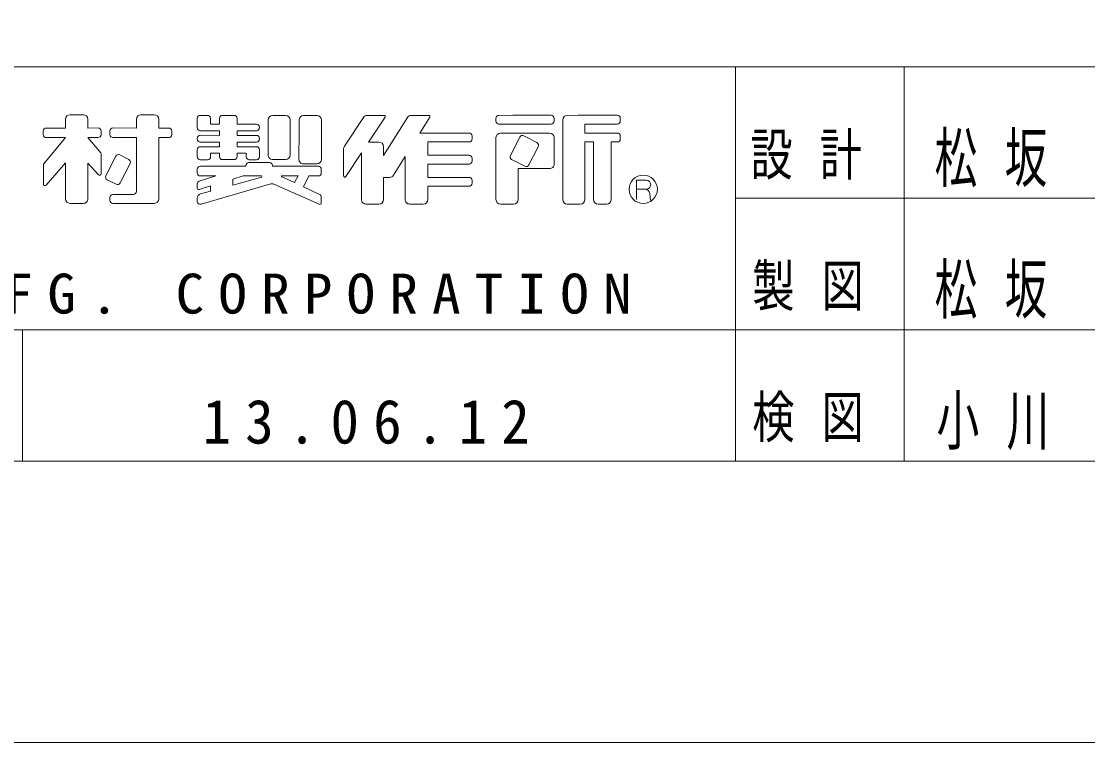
# Model space of a CAD drawing. Units: millimetres on the paper. Extents: x 0 to 420, y -594 to 297.
# Drawn here: x 333.9 to 390.8, y -594 to -555.6 of the extents above; entities that cross this region are included whole.
import ezdxf

# ---------------------------------------------------------------- set-up
doc = ezdxf.new("R2010")
doc.units = ezdxf.units.MM
for name, color, linetype, lineweight in [('0_2', 7, 'Continuous', 13), ('FMT', 7, 'Continuous', 13), ('FMT-TXT', 7, 'Continuous', 13)]:
    doc.layers.add(name, color=color, linetype=linetype, lineweight=lineweight)
doc.styles.add('ＭＳ ゴシック', font='')
doc.styles.get('ＭＳ ゴシック').set_extended_font_data('MS Gothic')

msp = doc.modelspace()

# ---------------------------------------------------------------- linework, layer by layer
at = {"layer": '0_2'}
msp.add_lwpolyline([(0, -297), (420, -297), (420, -594), (0, -594)], close=True, dxfattribs=at)
at = {"layer": 'FMT'}
for p, q in [((28, -558), (403, -558)), ((372, -558), (372, -579)), ((381, -558), (381, -579)), ((372, -565), (392, -565)), ((307, -572), (392, -572)), ((334, -572), (334, -579))]:
    msp.add_line(p, q, dxfattribs=at)
msp.add_lwpolyline([(28, -579), (28, -322), (403, -322), (403, -579)], close=True, dxfattribs=at)
at = {"layer": 'FMT-TXT'}
for p, q in [((336.302, -560.785), (336.301, -561.258)), ((337.251, -560.546), (336.542, -560.546)), ((337.491, -561.258), (337.491, -560.786)), ((340.08, -561.258), (340.08, -560.786)), ((340.32, -560.546), (341.028, -560.546)), ((341.268, -560.785), (341.27, -561.258)), ((343.319, -561.243), (343.319, -560.743)), ((343.479, -560.583), (343.863, -560.583)), ((344.023, -560.742), (344.024, -561.056)), ((344.505, -561.056), (344.505, -560.743)), ((344.665, -560.583), (345.285, -560.583)), ((345.445, -560.742), (345.447, -561.056)), ((347.102, -562.091), (347.102, -560.823)), ((347.342, -560.583), (348.033, -560.583)), ((348.273, -560.823), (348.273, -562.701)), ((348.746, -561.405), (348.746, -560.823)), ((348.986, -560.583), (349.698, -560.583)), ((349.938, -560.823), (349.938, -562.928)), ((352.179, -560.689), (351.161, -562.231)), ((353.276, -560.582), (352.379, -560.582)), ((353.329, -560.681), (352.456, -562.002)), ((353.243, -562.723), (354.519, -560.694)), ((355.664, -560.582), (354.722, -560.582)), ((355.188, -561.526), (355.719, -560.68)), ((359.241, -560.89), (359.241, -560.742)), ((359.401, -560.582), (360.14, -560.581)), ((360.14, -560.581), (362.178, -560.581)), ((362.338, -560.741), (362.338, -560.89)), ((362.797, -565.067), (362.797, -560.822)), ((363.037, -560.582), (363.618, -560.581)), ((363.618, -560.581), (365.704, -560.581)), ((365.864, -560.741), (365.864, -560.891)), ((335.111, -561.418), (335.111, -561.606)), ((336.301, -561.258), (335.271, -561.258)), ((338.033, -561.255), (337.491, -561.258)), ((338.194, -561.605), (338.194, -561.415)), ((338.666, -561.605), (338.666, -561.415)), ((338.827, -561.255), (340.08, -561.258)), ((341.27, -561.258), (341.806, -561.258)), ((341.966, -561.418), (341.966, -561.606)), ((344.505, -561.403), (343.479, -561.403)), ((344.024, -561.056), (344.505, -561.056)), ((344.505, -561.649), (344.505, -561.403)), ((345.447, -561.056), (346.48, -561.056)), ((346.48, -561.403), (345.447, -561.403)), ((345.447, -561.403), (345.447, -561.649)), ((346.64, -561.216), (346.64, -561.243)), ((348.742, -562.927), (348.746, -561.405)), ((362.178, -561.05), (359.401, -561.05)), ((365.704, -561.051), (363.973, -561.053)), ((363.973, -561.053), (363.973, -561.526)), ((336.301, -561.765), (335.139, -563.165)), ((335.271, -561.766), (336.301, -561.765)), ((337.491, -561.765), (338.175, -562.582)), ((337.491, -561.765), (338.034, -561.765)), ((340.08, -561.765), (338.826, -561.765)), ((340.084, -564.638), (340.08, -561.765)), ((341.805, -561.766), (341.27, -561.765)), ((341.27, -561.765), (341.27, -565.03)), ((343.319, -561.842), (343.319, -561.805)), ((343.479, -561.645), (344.505, -561.649)), ((344.505, -562.002), (343.479, -562.002)), ((344.505, -562.254), (344.505, -562.002)), ((345.447, -561.649), (346.48, -561.649)), ((346.48, -562.004), (345.447, -562.006)), ((345.447, -562.006), (345.447, -562.254)), ((346.64, -561.809), (346.64, -561.844)), ((352.456, -562.002), (353.001, -562.002)), ((355.188, -561.526), (357.808, -561.526)), ((357.809, -561.998), (355.605, -562.001)), ((355.605, -562.001), (355.605, -562.705)), ((357.968, -561.686), (357.968, -561.838)), ((359.241, -565.067), (359.241, -561.769)), ((359.481, -561.529), (361.711, -561.528)), ((360.51, -561.742), (360.006, -562.716)), ((360.726, -561.673), (361.425, -562.036)), ((361.711, -561.528), (362.098, -561.528)), ((362.338, -561.768), (362.338, -563.182)), ((363.973, -561.526), (365.704, -561.526)), ((364.444, -561.998), (363.973, -561.998)), ((363.973, -561.998), (363.973, -565.067)), ((364.444, -561.998), (364.444, -565.067)), ((365.704, -561.998), (365.386, -561.998)), ((365.386, -561.998), (365.386, -565.067)), ((365.864, -561.686), (365.864, -561.838)), ((343.319, -562.789), (343.319, -562.414)), ((343.479, -562.254), (344.505, -562.254)), ((345.447, -562.254), (346.48, -562.254)), ((346.64, -562.414), (346.64, -562.789)), ((347.101, -562.701), (347.102, -562.091)), ((351.121, -562.363), (351.121, -563.81)), ((352.081, -562.571), (351.238, -563.846)), ((352.078, -565.066), (352.081, -562.571)), ((353.241, -562.241), (353.243, -562.723)), ((361.494, -562.251), (360.99, -563.225)), ((336.301, -563.107), (335.261, -564.299)), ((336.301, -563.107), (336.301, -565.03)), ((337.491, -563.134), (338.055, -563.749)), ((337.494, -565.03), (337.491, -563.134)), ((338.194, -562.633), (338.194, -563.695)), ((338.454, -563.799), (338.976, -562.759)), ((339.191, -562.688), (339.669, -562.928)), ((339.217, -564.183), (339.74, -563.143)), ((343.871, -562.949), (343.479, -562.949)), ((344.505, -562.599), (344.031, -562.599)), ((344.031, -562.599), (344.031, -562.789)), ((344.506, -562.782), (344.505, -562.599)), ((345.287, -562.941), (344.666, -562.941)), ((345.447, -562.599), (345.447, -562.781)), ((345.928, -562.599), (345.447, -562.599)), ((345.928, -562.79), (345.928, -562.599)), ((346.077, -563.095), (347.173, -563.095)), ((346.48, -562.949), (346.088, -562.949)), ((348.033, -562.941), (347.341, -562.941)), ((353.779, -563.775), (354.403, -562.779)), ((354.403, -565.067), (354.403, -562.779)), ((355.605, -562.705), (357.808, -562.705)), ((357.968, -562.865), (357.968, -563.018)), ((360.074, -562.931), (360.774, -563.294)), ((335.121, -563.216), (335.121, -564.246)), ((343.321, -563.458), (343.321, -563.649)), ((345.917, -563.298), (343.481, -563.298)), ((345.917, -563.298), (345.917, -563.255)), ((347.333, -563.251), (347.334, -563.298)), ((347.334, -563.298), (349.772, -563.298)), ((349.698, -563.168), (348.982, -563.168)), ((349.932, -563.458), (349.932, -563.648)), ((357.808, -563.178), (355.605, -563.179)), ((355.605, -563.179), (355.605, -563.888)), ((362.097, -563.422), (360.421, -563.419)), ((360.421, -563.419), (360.421, -565.067)), ((338.525, -564.014), (339.002, -564.254)), ((343.321, -564.236), (343.321, -564.46)), ((344.314, -563.805), (343.432, -564.084)), ((343.481, -563.809), (344.314, -563.805)), ((343.525, -565.316), (347.242, -564.233)), ((345.217, -563.973), (345.761, -563.805)), ((345.217, -564.297), (346.766, -563.871)), ((345.217, -563.973), (345.217, -564.297)), ((346.744, -563.805), (345.761, -563.805)), ((346.744, -563.805), (346.766, -563.871)), ((347.407, -564.244), (349.819, -565.322)), ((347.828, -563.851), (348.502, -564.168)), ((348.699, -563.805), (347.839, -563.805)), ((348.699, -563.805), (348.502, -564.168)), ((349.267, -563.805), (348.977, -564.391)), ((349.771, -563.808), (349.267, -563.805)), ((353.243, -563.888), (353.575, -563.888)), ((353.243, -563.888), (353.243, -565.067)), ((355.605, -563.888), (357.808, -563.888)), ((357.968, -564.048), (357.968, -564.2)), ((366.738, -564.033), (367.24, -564.033)), ((366.738, -564.033), (366.738, -565.059)), ((338.826, -564.798), (339.924, -564.798)), ((344.036, -564.34), (343.425, -564.536)), ((343.497, -564.77), (344.036, -564.622)), ((344.036, -564.34), (344.036, -564.622)), ((348.977, -564.391), (349.84, -564.797)), ((357.808, -564.36), (355.605, -564.362)), ((355.605, -564.362), (355.605, -565.067)), ((366.738, -564.522), (367.24, -564.522)), ((367.434, -564.742), (367.48, -565.113)), ((336.541, -565.27), (337.254, -565.27)), ((338.666, -565.11), (338.666, -564.958)), ((341.03, -565.27), (338.826, -565.27)), ((343.321, -565.001), (343.321, -565.163)), ((349.932, -564.942), (349.932, -565.249)), ((353.003, -565.307), (352.318, -565.307)), ((355.365, -565.307), (354.643, -565.307)), ((360.181, -565.307), (359.481, -565.307)), ((363.733, -565.307), (363.037, -565.307)), ((365.146, -565.307), (364.684, -565.307))]:
    msp.add_line(p, q, dxfattribs=at)
msp.add_circle((367.088, -564.52), 0.754, dxfattribs=at)
for centre, radius, start, end in [((336.542, -560.786), 0.24, 90, 179.8344), ((337.251, -560.786), 0.24, 0, 90), ((340.32, -560.786), 0.24, 90, 180), ((341.028, -560.786), 0.24, 0.3129, 90), ((343.479, -560.743), 0.16, 90, 180), ((343.863, -560.743), 0.16, 0.2336, 90), ((344.665, -560.743), 0.16, 90, 180), ((345.285, -560.743), 0.16, 0.3336, 90), ((347.342, -560.823), 0.24, 90, 180), ((348.033, -560.823), 0.24, 0, 90), ((348.986, -560.823), 0.24, 90, 180), ((349.698, -560.823), 0.24, 0, 90), ((352.379, -560.822), 0.24, 90, 146.5476), ((353.276, -560.646), 0.064, 326.5476, 90), ((354.722, -560.822), 0.24, 90, 147.8433), ((355.664, -560.646), 0.064, 327.9289, 90), ((359.401, -560.742), 0.16, 90.0529, 180), ((362.178, -560.741), 0.16, 0, 90), ((363.037, -560.822), 0.24, 90.0579, 180), ((365.704, -560.741), 0.16, 0, 90), ((335.271, -561.418), 0.16, 90, 180), ((338.034, -561.415), 0.16, 0, 90.296), ((338.826, -561.415), 0.16, 89.8529, 180), ((341.806, -561.418), 0.16, 0, 90), ((343.479, -561.243), 0.16, 180, 270), ((346.48, -561.216), 0.16, 0, 90), ((346.48, -561.243), 0.16, 270.0181, 0), ((359.401, -560.89), 0.16, 180, 270), ((362.178, -560.89), 0.16, 270, 0), ((365.704, -560.891), 0.16, 270.0932, 0), ((335.271, -561.606), 0.16, 180, 270.0514), ((338.034, -561.605), 0.16, 270, 0), ((338.826, -561.605), 0.16, 180, 270), ((341.806, -561.606), 0.16, 269.912, 0), ((343.479, -561.805), 0.16, 89.8126, 180), ((343.479, -561.842), 0.16, 180, 270), ((346.48, -561.809), 0.16, 0, 90), ((346.48, -561.844), 0.16, 270.0845, 0), ((353.001, -562.242), 0.24, 0.2212, 90), ((357.808, -561.686), 0.16, 0, 90), ((357.808, -561.838), 0.16, 270.0971, 0), ((359.481, -561.769), 0.24, 90.0051, 180), ((360.652, -561.816), 0.16, 62.6201, 152.6201), ((362.098, -561.768), 0.24, 0, 90), ((365.704, -561.686), 0.16, 0, 90), ((365.704, -561.838), 0.16, 270.1157, 0), ((338.114, -562.633), 0.08, 0, 39.9473), ((343.479, -562.414), 0.16, 89.9878, 180), ((346.48, -562.414), 0.16, 0, 90), ((351.361, -562.363), 0.24, 146.5476, 180), ((361.352, -562.178), 0.16, 332.6201, 62.6201), ((339.119, -562.831), 0.16, 63.3014, 153.3014), ((339.597, -563.071), 0.16, 333.3014, 63.3014), ((343.479, -562.789), 0.16, 180, 270), ((343.871, -562.789), 0.16, 270, 0), ((344.666, -562.781), 0.16, 180.2818, 270), ((345.287, -562.781), 0.16, 270, 0), ((346.077, -563.255), 0.16, 90, 180), ((346.088, -562.789), 0.16, 180.1926, 270), ((346.48, -562.789), 0.16, 270, 0), ((347.341, -562.701), 0.24, 179.9549, 270), ((347.173, -563.255), 0.16, 1.1787, 90), ((348.033, -562.701), 0.24, 270, 0), ((348.982, -562.928), 0.24, 179.8812, 270), ((349.698, -562.928), 0.24, 270, 0), ((357.808, -562.865), 0.16, 0, 90), ((357.808, -563.018), 0.16, 270.0137, 0), ((360.148, -562.789), 0.16, 152.6201, 242.6201), ((335.201, -563.216), 0.08, 140.3251, 180), ((338.114, -563.695), 0.08, 222.4969, 0), ((343.481, -563.458), 0.16, 90, 180), ((343.481, -563.649), 0.16, 180, 270.231), ((349.772, -563.648), 0.16, 269.6545, 0), ((349.772, -563.458), 0.16, 0, 90), ((360.847, -563.152), 0.16, 242.6201, 332.6201), ((362.098, -563.182), 0.24, 269.8983, 0), ((335.201, -564.246), 0.08, 180, 318.9004), ((338.597, -563.871), 0.16, 153.3014, 243.3014), ((339.074, -564.111), 0.16, 243.3014, 333.3014), ((343.481, -564.236), 0.16, 107.536, 180), ((347.309, -564.463), 0.24, 65.9275, 106.2508), ((347.839, -563.829), 0.024, 90, 244.8124), ((351.185, -563.81), 0.064, 180, 326.5476), ((353.575, -563.648), 0.24, 270, 327.9289), ((357.808, -564.048), 0.16, 0, 90), ((357.808, -564.2), 0.16, 270.0526, 0), ((367.24, -564.278), 0.245, 270, 90), ((338.826, -564.958), 0.16, 90, 180), ((339.924, -564.638), 0.16, 270, 0.0867), ((343.401, -564.46), 0.08, 180, 287.8237), ((343.561, -565.001), 0.24, 105.3771, 180), ((349.772, -564.942), 0.16, 0, 64.8124), ((367.186, -564.772), 0.25, 7.0698, 90), ((336.541, -565.03), 0.24, 180, 270), ((337.254, -565.03), 0.24, 270, 0.092), ((338.826, -565.11), 0.16, 180, 270), ((341.03, -565.03), 0.24, 270, 0), ((343.481, -565.163), 0.16, 180, 286.2508), ((349.852, -565.249), 0.08, 245.9275, 0), ((352.318, -565.067), 0.24, 179.9474, 270), ((353.003, -565.067), 0.24, 270, 0), ((354.643, -565.067), 0.24, 179.9892, 270), ((355.365, -565.067), 0.24, 270, 0), ((359.481, -565.067), 0.24, 180, 270), ((360.181, -565.067), 0.24, 270, 0), ((363.037, -565.067), 0.24, 180, 270), ((363.733, -565.067), 0.24, 270, 0), ((364.684, -565.067), 0.24, 180, 270), ((365.146, -565.067), 0.24, 270, 0)]:
    msp.add_arc(centre, radius, start, end, dxfattribs=at)

# ---------------------------------------------------------------- texts
at = {"layer": 'FMT-TXT', "attachment_point": 7, "style": 'ＭＳ ゴシック'}
for s, insert, char_height in [('\\T1.64;\\W0.75;設計', (372.8, -564), 2.199), ('\\T1.64;\\W0.65;松坂', (382.615, -564.417), 2.566), ('\\T1.64;\\W0.75;製図', (372.9, -571), 2.199), ('\\T1.64;\\W0.65;松坂', (382.615, -571.417), 2.566), ('\\T1.5;\\W1.05;NAKAMURA\\~MFG.\\~CORPORATION', (310.279, -571.175), 2.126), ('\\T1.64;\\W0.75;検図', (372.9, -578), 2.199), ('\\T1.64;\\W0.65;小川', (382.72, -578.417), 2.566), ('\\T1.5;\\W0.95;13.06.12', (343.601, -578.104), 2.346)]:
    msp.add_mtext(s, dxfattribs=dict(at, insert=insert, char_height=char_height))

doc.saveas('drawing.dxf')
